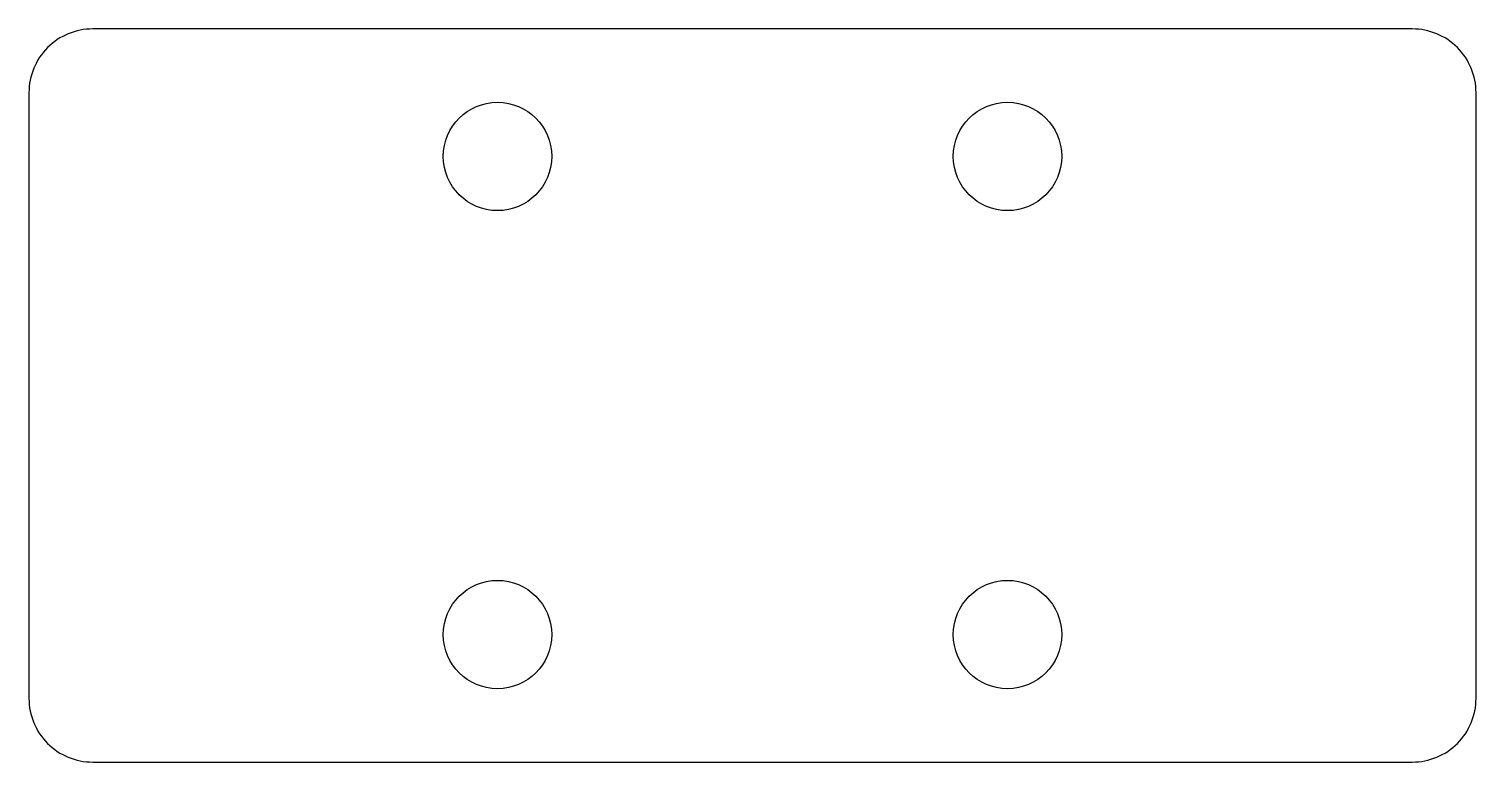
# Model space of a CAD drawing. Header units: millimetres. Extents: x -22.7 to 22.7, y -11.5 to 11.5.
import ezdxf

# ---------------------------------------------------------------- set-up
doc = ezdxf.new("R2010")
doc.units = ezdxf.units.MM
doc.layers.get('0').update_dxf_attribs({"linetype": 'CONTINUOUS'})

msp = doc.modelspace()

# ---------------------------------------------------------------- linework, layer by layer
msp.add_lwpolyline([(20.7, -11.5, 0.414214), (22.7, -9.5), (22.7, 9.5, 0.414214), (20.7, 11.5), (-20.7, 11.5, 0.414214), (-22.7, 9.5), (-22.7, -9.5, 0.414214), (-20.7, -11.5)], format="xyb", close=True)
for centre in [(-8, 7.5), (8, 7.5), (-8, -7.5), (8, -7.5)]:
    msp.add_circle(centre, 1.7)

doc.saveas('drawing.dxf')
